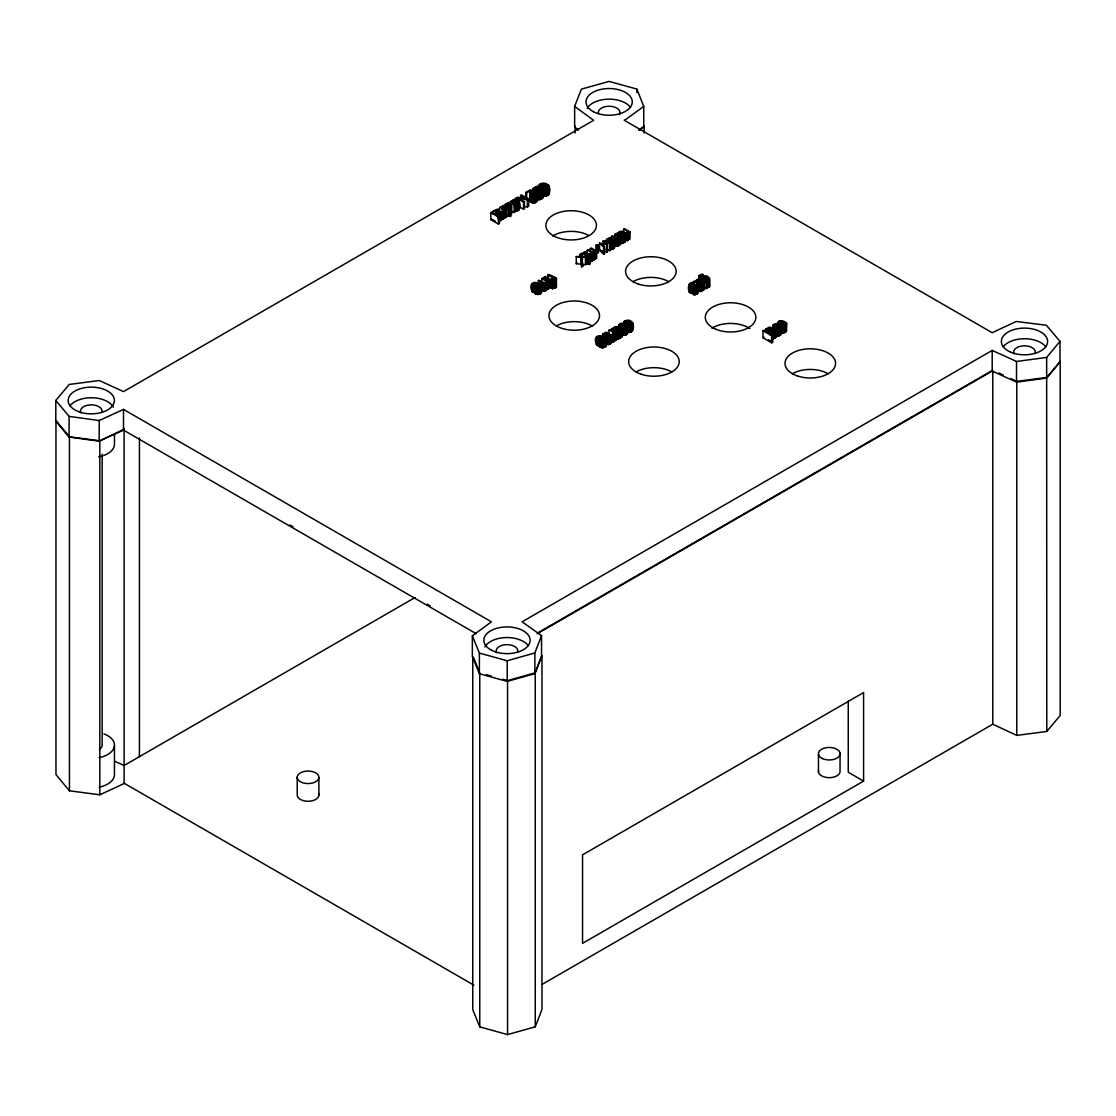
<?xml version="1.0" encoding="UTF-8"?>
<svg xmlns="http://www.w3.org/2000/svg" width="1116" height="1116" viewBox="0 0 1116 1116"><rect width="100%" height="100%" fill="white"/><g stroke="black" fill="none" stroke-linecap="round" stroke-linejoin="round"><path stroke-width="1.5" d="M297.219 777.127L297.219 794.829A10.839 6.264 0 0 0 309.16 801.232A10.839 6.264 0 0 0 318.59 793.56M318.883 795.192L318.883 777.489A10.839 6.264 0 0 0 302.896 771.798A10.839 6.264 0 0 0 302.366 782.637A10.839 6.264 0 0 0 318.883 777.489M818.46 772.007L818.46 754.304M840.041 753.119L840.041 770.821A10.839 6.264 0 0 1 828.867 777.671A10.839 6.264 0 0 1 818.558 770.375M848.258 701.085L848.258 772.23L863.589 781.088L863.589 692.576L582.552 854.842L582.552 943.341L863.589 781.088M476.351 633.776L123.485 430.12L123.527 409.419L99.198 420.537L69.094 416.394L55.8 400.449L69.22 384.448L99.254 380.514L123.513 391.604L593.628 120.305L574.642 106.397L581.38 89.127L609.113 81.398L636.873 89.085L643.751 106.425L643.751 127.071L639.649 130.056M595.135 251.323L595.749 258.759L596.669 258.214L596.669 251.142L595.749 251.672C592.861 252.858 588.439 257.573 584.073 252.104L584.993 251.574C588.258 256.136 595.665 253.053 587.169 250.305L587.169 254.56M525.789 198.09L525.789 192.426L530.281 189.832L531.3 190.417C529.863 195.928 535.094 194.77 537.131 193.961L537.131 201.033C534.899 204.842 528.412 202.512 530.198 197.923L527.812 199.304M525.789 192.426L526.626 192.901L530.198 190.836L530.435 201.41M703.22 287.007L705.968 288.598L709.497 286.505L709.274 284.747M519.359 201.703L516.722 203.754L513.151 202.763C524.311 195.565 504.502 204.981 513.695 199.471C521.339 196.625 522.651 212.807 514.908 210.687M519.331 209.208L518.521 200.461M543.157 189.846C542.223 195.816 528.217 190.724 534.982 187.014C544.971 182.368 547.245 202.875 536.629 199.318M543.115 197.434L542.99 196.388M535.066 290.453L533.253 292.322L532.053 291.708C524.966 273.322 554.345 288.458 534.55 286.198L538.847 283.715L534.578 283.617L534.55 293.285C536.489 295.74 543.827 294.024 540.646 290.676M600.031 343.547L597.716 345.583L596.516 344.956C589.415 326.57 618.808 341.719 599.013 339.459L603.296 336.976L603.296 339.808M603.296 336.976L599.027 336.879L599.013 346.532C604.677 350.41 608.792 344.174 606.058 338.26M612.154 241.754L612.154 238.922L608.373 241.112L610.131 241.949L610.131 249.035L613.549 248.645L614.456 246.706M625.448 233.788L622.812 235.839L619.24 234.848C630.4 227.636 610.591 237.052 619.785 231.542C627.429 228.71 628.74 244.878 620.998 242.758M625.42 241.279L624.611 239.619M621.026 334.8C623.105 336.46 629.577 334.577 626.453 331.661M781.381 326.5C780.321 332.149 767.696 326.304 775.062 323.835C784.255 321.045 784.241 339.906 774.978 335.344M549.114 186.372L547.007 188.674L543.715 188.576L543.715 195.663L544.873 196.332C550.76 196.374 551.374 186.846 547.245 184.238C544.05 181.88 537.019 183.345 538.568 188.451M595.135 258.396C593.782 260.405 591.829 260.781 589.68 261.883M632.605 322.956L630.819 324.909L627.876 324.756C635.604 324.672 626.229 317.683 624.765 322.887C621.696 321.129 628.503 319.106 630.177 320.683C634.823 322.398 634.599 332.275 629.047 332.512L627.876 331.829L627.736 321.017M632.549 330.476L632.479 322.51M781.842 325.286C789.556 325.202 780.182 318.213 778.731 323.431C775.202 317.279 794.299 323.04 783.013 325.97L781.842 325.286L781.842 332.373L783.013 333.042L785.315 332.261L786.501 331.02L786.138 329.666M553.787 281.246L551.513 281.302L553.787 281.246L553.787 288.333L551.513 288.388L551.513 279.112L554.108 278.609L555.112 279.516L553.41 280.674L553.41 287.761L555.531 287.747L556.396 286.198M703.317 274.731L702.285 274.076C695.156 275.457 702.034 281.009 705.968 281.511C711.645 280.925 709.204 274.703 703.903 275.889C697.793 280.911 702.787 270.56 703.317 277.563M623.635 229.254C631.293 230.886 623.258 234.988 626.146 240.066C627.736 242.074 628.015 238.099 629.103 239.494L630.024 238.964L630.024 231.877L624.555 228.724L623.635 229.254L623.635 232.086M609.071 334.437L609.071 330.197C617.65 332.024 608.959 335.986 611.903 341.496L612.991 342.124L614.344 340.324L616.311 340.254L616.395 331.48L611.568 328.746L611.568 331.578M613.465 339.822L613.214 340.589M499.591 214.063L499.717 207.478C507.417 207.45 499.005 221.903 505.185 217.718L506.106 217.174L506.106 210.101L505.185 210.631C504.083 209.236 503.818 213.226 502.214 211.203L502.312 219.238C494.946 225.823 501.795 210.506 493.049 211.315L493.049 214.146M630.024 231.877L629.103 232.407C628.015 231.012 627.736 235.002 626.146 232.979M609.071 330.197L610.103 329.597L616.311 333.168L614.344 333.238L612.991 335.051L611.903 334.423M541.776 282.822L541.776 278.582L546.408 281.246L544.469 282.934L539 280.186L537.954 280.786L541.971 283.101L541.971 290.188C548.444 294.331 546.742 282.85 547.97 282.153L549.016 281.553L549.016 288.625L547.97 289.239L547.286 281.748M547.286 288.835L547.007 289.741M614.749 238.629L614.749 234.388L618.836 236.745L617.12 238.238L612.293 235.811L611.373 236.341L614.916 238.392L614.916 245.464C621.04 249.231 618.878 238.113 620.217 237.541L621.138 237.011L621.138 244.097L620.217 244.627L619.603 237.192M619.603 244.278L619.366 245.074M590.28 251.351L590.28 248.519L594.354 250.877L592.889 252.23L588.09 249.775L587.169 250.305M614.358 328.299L615.851 330.029C621.472 327.239 611.415 325.83 614.358 331.131M533.253 292.322L533.253 285.25L534.578 283.617M612.154 238.922C608.625 237.917 603.491 241.182 609.629 237.68C615 236.313 615.934 243.651 610.131 241.949M599.027 336.879L597.716 338.497L596.516 337.883M602.947 334.2L605.514 332.261L607.941 332.624C595.512 336.865 620.789 331.536 608.039 337.59L606.923 336.948L609.545 336.223L609.894 335.023L605.137 335.776L602.947 334.2L602.947 337.032M693.761 292.615C686.94 296.172 686.549 281.888 693.05 282.236L694.222 282.92L694.222 285.752M606.741 335.511L606.923 344.035L608.039 344.677L610.396 343.826L611.177 341.663M694.222 282.92C681.792 287.161 707.07 281.832 694.319 287.886L693.203 287.244L695.826 286.519L696.175 285.305L693.022 285.808L693.203 294.331L694.319 294.973L697.151 293.815L697.835 292.531L697.109 291.695M543.715 188.576C546.938 189.329 549.602 185.521 545.487 184.447C542.543 182.089 540.27 186.525 538.568 185.619M619.966 325.133L623.021 324.059L626.062 326.318L623.021 327.393L619.966 325.133L619.98 328.244M774.016 325.398C786.096 334.87 775.229 316.274 774.016 328.23M123.527 409.419L491.431 621.821L472.347 635.841L472.347 656.501L479.392 673.715L507.208 681.416L534.871 673.618L534.871 652.958L541.539 635.604L522.093 621.821L992.194 350.41L1016.523 361.458L1046.655 357.441L1059.977 341.343L1046.431 325.286L1016.271 321.464L992.194 332.707L624.29 120.305M534.871 673.618L541.539 656.25L541.539 635.604M535.248 1026.818L535.248 672.808L541.971 655.455L541.971 1009.478L535.248 1026.818L507.557 1034.602L479.768 1026.873L472.765 1009.645L472.765 657.366M534.187 188.855C535.708 186.009 541.86 187.544 541.706 190.641C536.838 196.165 531.188 181.741 533.992 195.161M771.491 339.376L776.025 337.311L776.025 330.238L774.895 329.652L771.198 331.34L773.081 328.271L769.273 327.086L765.534 329.29L765.534 332.122M547.189 282.236L545.305 283.715L541.971 283.101M619.519 237.61L617.859 238.922L614.916 238.392M627.178 326.835C627.792 323.012 620.287 321.757 618.613 325.035C621.152 333.558 631.782 320.515 627.178 333.921M553.41 280.674L554.359 281.232C560.539 277.954 551.471 274.369 554.931 288.054M532.053 291.708L533.071 290.565M596.516 344.956L598.86 343.058M505.325 204.242L509.468 202.233L515.09 204.912L514.169 205.442L509.649 203.042L507.85 203.837L511.714 206.865L511.714 213.937L510.793 214.481L510.793 207.395L505.325 204.242L505.325 207.074M696.803 280.618L696.328 281.692L698.044 282.683C703.526 280.255 694.124 278.121 696.803 283.45M768.575 328.495L768.087 329.569L769.817 330.559C775.299 328.146 765.883 326.012 768.575 331.326M502.242 209.864C500.526 205.079 505.883 205.888 507.71 208.287L506.022 209.264L506.022 216.351L510.975 216.183L510.975 209.111L509.398 208.204L509.398 215.276M693.761 281.399L698.002 283.855L698.002 290.927L700.904 291.402L704.252 289.435L704.252 282.348L703.122 281.776L701.085 283.394L698.867 283.157L701.364 280.827L700.039 279.377L697.054 279.349L695.463 281.19L693.761 281.399L693.761 285.654M537.131 193.961L533.56 195.9L530.435 194.324M1046.794 731.468L1060.2 715.468L1060.2 361.445L1046.794 377.445L1016.76 381.379L1016.76 735.402L1046.794 731.468L1046.655 357.441M627.304 239.256L626.146 240.066M518.131 209.403L517.252 210.017M703.122 277.284L702.494 278.303L705.884 280.269C713.096 279.07 700.276 273.071 703.122 280.116M690.469 290.216L689.242 291.89M498.322 213.979L502.312 212.152L501.321 211.649C493.942 217.815 504.711 204.646 493.97 210.798L493.049 211.315M616.395 331.48L619.282 331.508L622.058 329.694L620.942 329.122L618.906 330.727L616.688 330.503L619.185 328.16L616.841 326.472L611.568 328.746M615.809 331.201L615.809 338.274L618.724 338.748L622.058 336.767L622.058 329.694M698.002 283.855L700.904 284.329L704.252 282.348M765.534 329.29L771.491 332.303L776.025 330.238M496.118 210.352L495.323 211.566L496.829 212.445C501.544 210.45 493.621 208.204 496.118 213.184M624.583 120.333L643.751 106.425M638.645 130.126L644.169 126.15L644.169 133.083M612.935 340.91L611.903 341.496M547.328 194.616L546.073 195.286M630.819 330.95L629.829 331.466M490.831 212.612L491.738 212.082L499.354 216.476L498.434 217.006L490.831 212.612L490.831 219.685L498.434 224.079L499.354 223.549L499.368 213.895M499.717 207.478L500.638 206.948L506.106 210.101M516.262 200.754L516.262 197.923L517.35 197.295L526.85 199.066L520.572 195.439L520.572 198.271M520.572 195.439L521.479 194.909L528.761 199.122L528.761 206.195L527.38 206.99L524.478 206.446M517.643 200.992L514.741 202.652L517.615 202.749L517.643 200.992L517.643 203.823M506.022 209.264L510.975 209.111M509.398 208.204L510.026 207.841L508.631 207.757C508.031 205.553 500.442 204.563 502.242 207.018M510.793 207.395L511.714 206.865M490.831 219.685L491.738 219.154L495.546 221.359M516.262 197.923L523.543 202.136L524.45 201.605L524.45 208.692L523.543 209.208L517.712 205.846M524.45 201.605L518.689 198.271L527.38 199.917L528.761 199.122M506.022 216.351L507.71 215.374M512.091 211.329L514.169 212.528L515.09 211.998L514.908 203.6M582.064 257.21L582.761 266.25L581.701 266.864L580.906 264.213L576.247 263.697L576.247 256.624L580.766 256.387L580.069 254.406L581.101 253.806L581.924 256.471L586.556 256.973L586.556 264.06L585.426 264.715L582.064 264.297L582.064 257.21L586.556 256.973M581.841 253.388L582.761 252.858L588.23 256.01L587.309 256.541L581.841 253.388L581.841 257.629M590.28 248.519L591.201 247.989L596.669 251.142M595.93 245.255L597.102 244.571L598.497 245.381L598.497 252.467L597.325 253.137L597.325 246.05L595.93 245.255L595.93 252.328M599.557 243.149L605.96 244.32L603.072 241.126L603.923 240.638L610.787 242.981L609.824 243.539L604.635 241.656L607.564 244.85L607.564 251.923L601.245 250.681L604.565 253.653L603.644 254.197L599.557 250.235L599.557 243.149L603.644 247.11L603.644 254.197M614.749 234.388L615.669 233.858L621.138 237.011M597.325 246.05L598.497 245.381M541.776 278.582L542.822 277.968L549.016 281.553M544.357 277.089L545.389 276.489L551.597 280.06L550.551 280.66L544.357 277.089L544.357 279.921M547.886 277.884L547.886 275.052L548.919 274.452L555.824 277.619L555.126 278.024M612.865 239.34L609.978 241L612.837 241.098L612.865 239.34L612.865 242.172M623.732 233.063L620.845 234.737L623.342 235.016L624.207 233.495L623.9 242.632M581.701 266.864L581.701 259.777L582.761 259.177M603.644 247.11L604.565 246.58L601.245 243.609L607.564 244.85M576.247 263.697L577.377 263.041M599.557 250.235L600.408 249.747M551.513 279.112L553.215 278.135L547.886 275.052M588.23 263.097L587.309 263.627L587.309 256.541M605.932 249.203L609.824 250.626L610.787 250.068L610.745 242.088M590.127 254.797L590.155 264.129L588.16 264.185L589.206 263.585M548.068 286.31L550.551 287.747L551.597 287.147M604.105 337.437L600.827 339.334C602.096 340.701 606.295 339.25 604.105 337.437L604.105 340.268M762.995 330.755L764.042 330.155L772.677 335.135L771.63 335.735L762.995 330.755L762.995 337.827L771.63 342.807L772.677 342.207L772.579 329.625M762.995 337.827L764.042 337.227M415.152 597.465L124.099 765.506L114.864 761.363M537.731 632.898L992.766 370.191M537.159 633.776L992.194 371.07L1016.523 382.132L1046.668 378.101L1059.977 362.002L1059.977 341.343M542.25 984.312L992.766 724.214L1016.76 735.402M604.077 346.518L600.827 346.406M618.069 245.018L616.144 245.074M625.379 334.172L622.477 334.326M554.471 287.314L553.41 287.761M124.099 428.851L124.127 783.544L99.826 794.801L69.443 790.798L55.967 774.588L55.967 420.565L69.443 436.788L99.826 440.778L124.099 429.186M55.8 400.449L55.8 421.095L69.094 437.054L99.198 441.183L123.485 430.12M612.475 248.366L610.703 248.408M472.347 635.841L479.392 653.069L507.208 660.77L534.871 652.958M502.646 679.226L507.557 680.593L535.248 672.808M689.228 284.496L690.678 285.947L693.022 285.808M783.781 332.01L781.842 332.373M694.654 294.066L693.203 294.331M627.876 331.829L629.117 331.661M606.923 344.035L607.69 343.923M780.656 328.69L782.776 328.857L782.776 321.771M589.792 261.102L591.048 259.623M605.137 342.863L607.481 342.333L607.481 335.246M780.949 327.825L782.511 327.839M576.247 256.624L580.906 257.126L581.701 259.777M628.824 321.227L628.824 328.313L626.704 328.146L626.704 321.073M486.311 674.678L491.207 676.045M617.594 337.981L616.688 337.59M543.366 289.741L544.106 289.979M691.278 292.183L690.553 291.736M998.764 372.981L1003.256 375.088M1010.761 378.575L1015.253 380.682M703.122 288.849L704.252 289.435M774.895 336.739L776.025 337.311M501.321 218.722L502.312 219.238M620.942 336.195L622.058 336.767M532.053 284.622L533.253 285.25M536.043 200.461L537.131 201.033M768.352 339.724L772.677 342.207M597.102 251.658L598.497 252.467M552.699 287.705L553.787 288.333M289.951 524.952L292.964 526.696M427.163 604.175L430.176 605.904M124.099 783.209L473.909 985.177M578.702 130.028L574.642 127.043L574.642 106.397M780.419 332.191L781.381 333.572M605.597 344.384L606.058 345.332M548.612 192.371L549.114 193.445M473.407 657.198L479.127 671.288M582.064 264.297L582.761 266.25M1016.523 361.458L1016.523 382.132M992.766 371.921L992.766 724.214M992.194 350.41L992.194 371.07M786.557 323.5L786.501 331.02M786.431 323.04L786.264 331.466M785.873 324.812L785.873 331.884M785.315 325.188L785.315 332.261M784.743 322.915L784.771 332.54M784.367 322.594L784.367 325.426M784.185 325.677L784.185 332.749M783.878 322.273L783.878 325.105M783.32 321.98L783.32 324.812M783.013 325.97L783.013 333.042M782.4 325.216L782.4 332.303M782.232 321.631L782.232 328.704M781.688 321.548L781.688 328.634M781.158 321.548L781.144 334.465M780.921 325.565L780.921 332.652M780.656 321.617L780.768 334.856M780.196 321.757L780.196 325.998M780.223 328.16L780.223 335.232M779.763 321.952L779.763 326.207M779.582 328.467L779.582 335.553M779.317 322.273L779.317 325.105M778.996 322.636L778.801 325.858M778.884 328.69L778.884 335.763M778.647 325.286L778.647 328.118M778.34 321.785L778.34 324.616M778.145 328.801L778.145 335.888M777.517 324.756L777.517 329.011M777.364 328.815L777.364 335.902M776.973 324.603L776.973 328.857M776.555 335.818L776.443 324.519M775.941 324.505L775.941 328.76M775.76 328.55L775.76 335.637M775.453 324.575L775.453 328.815M775.369 330.81L775.369 337.897M775.006 324.7L775.006 327.532M774.978 328.257L774.978 331.089M774.588 324.896L774.588 327.727M774.406 331.494L774.406 338.566M774.239 325.133L774.197 330.699M773.5 327.406L773.5 330.238M773.235 332.052L773.235 339.138M772.997 326.946L773.137 331.536M772.774 325.161L772.774 327.992M772.942 329.178L772.942 332.01M772.537 326.025L772.677 329.332M772.091 332.303L772.091 339.376M771.602 328.425L771.714 331.55M771.63 335.735L771.63 342.807M771.491 332.303L771.491 335.135M771.254 328.146L771.254 330.978M770.919 332.205L770.919 335.037M770.71 327.909L770.71 330.741M770.347 332.024L770.347 334.856M770.138 327.853L770.138 330.685M769.761 331.731L769.761 334.563M769.566 327.951L769.566 330.782M768.994 328.202L768.994 331.034M709.567 278.135L709.678 286.101M709.497 279.418L709.497 286.505M709.274 277.675L709.162 286.882M708.716 280.116L708.716 287.203M707.921 278.01L707.921 280.841M707.767 280.534L707.767 287.621M707.07 277.396L707.07 280.228M706.735 280.758L706.944 288.026M706.065 276.921L706.065 281.162M705.968 281.511L705.968 288.598M705.145 276.684L705.145 280.939M704.712 276.67L704.712 280.911M704.294 276.712L704.294 280.967M703.889 276.838L703.889 281.079M703.485 277.019L703.485 279.851M703.61 282.934L703.61 290.007M702.899 274.843L702.899 277.675M702.634 283.603L702.634 290.69M702.285 275.038L702.285 277.87M701.629 275.275L701.629 278.107M701.462 284.161L701.462 291.248M701.308 280.381L701.308 284.636M701.057 275.554L701.057 278.386M701.015 279.976L700.904 291.402M700.806 281.734L700.806 284.566M700.639 275.833L700.471 284.008M700.374 276.098L700.374 278.93M700.318 284.413L700.318 291.499M699.83 280.534L699.83 283.366M699.732 284.413L699.732 291.499M699.481 280.255L699.481 283.087M699.16 275.791L699.16 280.032M699.146 284.329L699.146 291.402M698.909 276.196L698.937 282.864M698.379 279.963L698.379 282.794M698.574 284.134L698.574 291.22M697.807 280.06L697.807 282.892M697.709 285.152L697.723 293.173M697.458 284.873L697.5 293.508M697.221 280.311L697.221 283.143M697.109 284.622L697.151 293.815M696.677 287.049L696.677 294.122M695.784 285.152L695.784 287.984M695.394 285.096L695.519 294.652M694.933 285.152L694.933 287.984M694.319 287.886L694.319 294.973M693.622 283.004L693.622 285.836M692.185 286.017L692.185 293.103M691.418 286.073L691.418 293.159M690.678 285.947L690.678 293.034M689.981 285.654L689.981 292.727M689.925 283.492L689.925 290.565M689.562 283.827L689.632 292.476M689.339 284.148L689.381 292.197M636.873 89.085L636.873 92.53M632.312 323.835L632.312 330.922M631.907 324.268L631.907 331.34M631.363 324.644L631.363 331.731M631.042 322.691L631.042 325.523M630.791 322.371L630.819 331.996M630.414 322.05L630.414 324.882M630.233 325.133L630.233 332.205M630.177 320.683L630.177 323.514M629.912 321.729L629.912 325.97M629.368 321.436L629.368 325.691M629.103 232.407L629.103 239.494M629.047 325.426L629.047 332.512M628.447 324.672L628.447 331.759M628.294 231.947L628.196 239.508M628.28 321.087L628.28 328.16M628.043 232.812L628.043 239.898M627.806 233.105L627.806 240.191M627.513 231.5L627.499 240.414M627.276 233.453L627.276 240.54M627.206 321.003L627.387 333.489M627.094 233.537L627.094 240.61M626.969 325.035L626.815 334.326M626.439 232.853L626.439 239.926M626.271 327.616L626.271 334.688M626.243 321.213L626.243 325.454M625.797 321.422L625.63 335.009M625.351 321.729L625.351 324.561M625.323 233.356L625.239 241.67M625.044 232.951L624.904 242.032M624.932 328.146L624.932 335.219M624.695 324.742L624.695 327.574M624.611 232.546L624.416 242.381M624.207 233.495L624.207 236.327M624.374 321.241L624.374 324.072M624.193 328.257L624.193 335.344M624.025 321.589L624.025 324.421M623.746 321.924L623.746 324.756M623.565 324.212L623.565 327.044M623.37 235.727L623.37 242.814M623.412 328.285L623.412 335.358M623.021 324.059L623.021 326.89M622.812 235.839L622.812 242.911M622.602 335.274L622.491 323.975M622.212 235.867L622.212 242.939M621.989 323.975L621.989 328.216M621.807 328.006L621.807 335.093M621.612 235.811L621.612 242.897M621.5 324.031L621.5 326.862M621.417 330.28L621.417 337.353M621.054 324.156L621.054 326.988M621.026 327.713L621.026 330.545M620.608 232.114L620.608 234.946M620.635 324.351L620.635 327.183M620.287 324.603L620.454 338.022M620.133 232.198L620.133 235.03M620.217 237.541L620.217 244.627M620.064 324.854L620.064 327.685M619.687 232.351L619.687 236.606M619.547 326.862L619.547 331.117M619.254 232.56L619.24 237.68M619.101 238.308L619.101 245.394M619.129 327.727L619.185 330.992M619.282 331.508L619.282 338.594M618.836 236.745L618.836 243.818M619.045 326.416L618.989 331.466M618.724 232.951L618.724 235.783M618.71 238.587L618.71 245.673M618.822 324.616L618.724 338.748M618.376 233.356L618.376 236.187M618.18 233.718L618.18 236.55M618.292 238.796L618.292 245.869M618.083 329.541L618.125 338.846M617.859 238.922L617.859 246.008M617.553 232.798L617.553 235.629M617.539 331.759L617.539 338.846M617.399 239.005L617.399 246.078M617.288 327.602L617.288 330.434M617.036 233.453L617.036 236.285M616.911 239.005L616.911 246.092M616.743 327.365L616.743 330.21M616.967 331.675L616.967 338.748M616.423 238.95L616.423 246.036M616.185 327.309L616.185 331.55M615.92 238.838L615.92 245.911M615.614 327.406L615.614 330.238M615.418 238.643L615.418 245.729M615.321 326.556L615.321 329.387M615.265 333.768L615.265 340.854M615.042 327.658L615.042 330.489M614.86 326.695L614.86 329.527M614.456 239.633L614.553 247.557M614.623 327.964L614.623 330.796M614.372 240.861L614.372 247.947M614.344 333.238L614.232 340.882M614.037 241.223L614.037 248.31M614.065 334.228L614.065 341.315M613.8 334.563L613.8 341.636M613.549 241.572L613.549 248.645M613.465 332.735L613.437 341.901M613.033 241.823L613.033 248.91M613.186 334.953L613.186 342.04M612.991 335.051L612.991 342.124M612.503 242.005L612.503 249.091M611.945 242.102L611.945 249.189M611.428 334.856L611.442 342.891M611.359 242.13L611.359 249.217M611.177 334.577L611.219 343.212M610.87 336.446L610.87 343.519M610.396 336.753L610.396 343.826M610.229 238.364L610.229 241.196M609.824 243.539L609.824 250.626M609.741 238.392L609.741 241.223M609.503 334.856L609.503 337.688M609.266 238.475L609.266 241.307M609.113 334.8L609.238 344.356M608.82 238.629L608.82 241.461M608.652 334.87L608.652 337.702M608.387 238.838L608.387 243.079M608.122 335.009L608.039 344.677M607.871 239.215L607.871 242.046M607.509 239.619L607.509 242.451M607.313 239.996L607.23 243.107M607.341 332.707L607.341 335.539M606.811 245.283L606.811 252.369M606.588 332.833L606.588 335.665M606.406 239.396L606.406 242.228M605.904 335.735L606.016 345.807M605.793 333.042L605.793 335.874M605.597 337.311L605.807 346.253M605.43 339.585L605.43 346.671M604.872 339.975L604.872 347.048M604.565 246.58L604.565 253.653M604.286 340.254L604.286 347.341M603.686 340.464L603.686 347.536M603.072 241.126L603.072 243.958M603.058 333.865L603.058 336.697M603.058 340.575L603.058 347.662M602.389 340.603L602.389 347.69M602.208 336.502L602.208 339.334M601.663 336.376L601.663 339.208M601.705 340.547L601.705 347.634M601.106 336.334L601.106 339.166M601.008 340.408L601.008 347.481M600.561 336.362L600.561 339.194M600.31 340.157L600.31 347.229M600.031 336.46L600.031 339.292M599.571 339.78L599.571 346.867M599.515 336.627L599.515 343.714M598.441 337.311L598.441 344.384M598.037 337.771L598.037 344.844M597.813 338.19L597.716 345.583M597.534 336.739L597.534 343.826M597.102 337.13L597.102 344.216M596.781 337.506L596.781 344.593M595.749 251.672L595.749 258.759M595.093 251.714L594.981 259.135M594.758 252.356L594.758 259.442M594.354 250.877L594.396 259.707M593.879 252.858L593.879 259.93M593.321 252.997L593.321 260.07M592.694 253.011L592.694 260.098M592.024 252.9L591.912 260.865M591.689 254.127L591.689 261.2M591.257 252.648L591.299 261.493M591.048 252.537L590.936 261.674M590.769 252.383L590.769 255.215M590.545 254.727L590.545 261.8M589.68 254.811L589.68 257.643M589.206 254.755L589.109 264.743M588.718 254.643L588.718 257.475M588.216 254.462L588.16 264.185M587.672 254.169L587.672 257.001M585.426 257.629L585.426 264.715M581.101 253.806L581.101 256.638M580.906 257.126L580.906 264.213M580.069 254.406L580.069 257.252M575.047 126.122L575.047 133.055M556.396 279.112L556.452 286.84M556.27 280.074L556.27 287.147M555.963 280.367L555.963 287.454M555.531 280.66L555.531 287.747M554.359 281.232L554.359 288.305M552.601 281.93L552.601 289.016M552.378 279.6L552.378 282.432M550.551 280.66L550.551 287.747M548.96 185.828L549.072 193.975M548.821 187.39L548.821 194.477M548.612 185.284L548.388 194.951M547.97 282.153L547.97 289.239M547.747 188.311L547.747 195.398M547.328 185.647L547.328 188.478M547.007 188.674L547.007 195.76M546.854 185.228L546.854 189.483M546.7 283.018L546.7 290.104M546.408 281.246L546.408 288.333M546.24 184.824L546.268 196.025M546.268 283.338L546.268 290.411M545.612 189.12L545.612 196.193M545.794 283.562L545.794 290.648M545.487 184.447L545.487 188.688M545.305 283.715L545.305 290.802M544.761 184.182L544.873 196.332M544.775 283.799L544.775 290.885M544.231 283.813L544.231 290.899M544.05 184.014L544.05 189.678M543.673 283.757L543.673 290.83M543.352 183.931L543.352 189.594M543.115 283.617L543.115 290.69M542.99 189.315L542.878 197.937M542.711 183.945L542.711 189.608M542.446 191.324L542.446 198.411M542.543 283.394L542.543 290.481M542.097 184.028L542.097 189.692M541.665 189.525L541.804 198.843M541.539 184.196L541.539 189.859M541.455 284.524L541.553 292.559M541.344 189.12L541.344 191.952M541.344 285.919L541.344 292.992M541.037 184.433L541.037 188.674M541.037 192.133L541.037 199.22M541.134 284.05L540.967 293.41M540.855 188.702L540.855 192.956M540.646 283.59L540.646 286.421M540.367 184.935L540.367 187.767M540.409 286.714L540.409 293.801M540.214 188.297L540.2 199.471M539.991 185.451L539.837 188.73M539.823 287.007L539.823 294.08M539.558 184.377L539.558 187.209M539.502 187.934L539.502 192.175M539.335 192.524L539.335 199.611M539.223 287.203L539.223 294.289M538.805 187.655L538.805 191.896M538.47 192.552L538.47 199.624M538.596 287.328L538.596 294.401M538.107 187.474L538.107 193.138M537.926 287.356L537.926 294.443M537.563 192.454L537.563 199.541M537.424 187.376L537.424 193.04M537.242 287.3L537.242 294.373M537.201 283.129L537.201 285.961M536.768 187.376L536.768 193.04M536.629 192.231L536.587 201.689M536.643 283.087L536.643 285.919M536.545 287.147L536.545 294.233M536.14 187.446L536.14 191.701M536.168 194.979L536.168 202.066M536.099 283.115L536.099 285.947M535.847 286.896L535.847 293.982M535.694 191.896L535.694 194.728M535.708 195.286L535.708 202.373M535.568 187.614L535.568 191.868M535.568 283.213L535.568 286.045M535.192 195.551L535.192 202.624M535.038 187.865L535.038 190.696M535.066 283.38L535.122 293.606M534.787 191.436L534.787 195.677M534.606 188.172L534.606 191.003M534.662 195.732L534.662 202.819M534.327 188.506L534.327 191.338M534.118 195.858L534.118 202.931M533.978 284.05L533.978 291.137M533.56 195.9L533.56 202.972M533.574 284.51L533.574 291.597M533.406 190.376L533.406 196.039M533.35 284.929L533.35 292.015M532.904 188.785L533.016 202.959M532.653 283.882L532.653 290.955M532.499 195.774L532.499 202.861M532.332 284.259L532.332 291.332M531.997 195.621L531.997 202.694M531.523 195.384L531.523 202.47M531.3 190.417L531.3 195.272M530.839 194.868L530.839 201.954M530.198 190.836L530.24 200.796M527.38 199.917L527.38 206.99M526.626 192.901L526.626 198.578M523.543 202.136L523.543 209.208M519.233 201.285L519.149 209.599M518.954 200.866L518.954 207.953M518.814 202.889L518.814 209.961M518.326 203.224L518.326 210.296M518.117 201.41L518.117 204.256M517.81 203.475L517.81 210.561M517.28 203.656L517.28 210.743M516.722 203.754L516.722 210.84M516.122 203.782L516.122 210.868M515.969 200.169L515.969 203M515.494 200.057L515.494 202.889M515.522 203.74L515.522 210.812M514.992 200.015L514.992 202.847M514.518 200.043L514.518 202.875M514.295 203.377L514.295 206.209M514.044 200.127L514.044 202.959M514.169 205.442L514.169 212.528M513.597 200.28L513.597 203.112M513.165 200.489L513.165 203.321M512.635 200.866L512.635 203.698M512.286 201.271L512.286 204.102M511.058 203.642L511.058 206.474M510.947 201.382L510.947 204.214M510.305 203.251L510.305 207.492M510.054 209.641L510.054 216.713M509.649 203.042L509.649 207.297M509.342 203.014L509.342 205.846M509.035 203.042L509.035 205.874M508.729 203.14L508.729 205.972M508.478 208.734L508.478 215.806M508.38 203.307L508.38 206.139M508.087 203.531L508.087 206.362M507.557 680.593L507.557 1034.602M507.208 660.77L507.208 681.416M506.79 209.71L506.79 216.783M505.185 210.631L505.185 217.718M505.116 206.781L505.116 211.036M504.46 206.432L504.46 210.673M504.376 210.157L504.279 217.732M504.125 211.036L504.125 218.108M503.832 205.47L503.93 210.492M503.888 211.329L503.888 218.401M503.665 206.223L503.665 209.055M503.581 211.552L503.581 218.638M503.4 206.251L503.4 209.083M503.358 211.677L503.358 218.75M503.176 211.761L503.176 218.834M502.814 206.502L502.814 209.334M502.437 206.781L502.437 209.613M501.74 212.668L501.74 219.754M500.889 213.268L500.889 220.34M499.856 213.756L499.856 220.842M499.452 210.059L499.452 212.891M498.838 213.979L498.838 221.052M498.434 217.006L498.434 224.079M498.099 210.31L498.099 213.142M497.624 210.101L497.624 212.933M497.304 213.728L497.304 216.56M497.122 210.045L497.122 212.877M496.801 213.477L496.801 216.309M496.62 210.129L496.62 212.961M479.768 672.864L479.768 1026.873M479.392 653.069L479.392 673.715M139.43 437.765L139.43 756.662M114.474 434.166L114.474 444.28A23.129 13.35 0 0 1 98.627 456.849M114.446 745.795L114.446 775.299A23.129 13.35 0 0 1 99.073 787.185M102.17 454.198L102.17 744.679A10.839 6.264 0 0 1 99.505 749.213M99.826 440.778L99.826 794.801M99.198 420.537L99.198 441.183M69.443 436.788L69.443 790.798M69.094 416.394L69.094 437.054M1014.081 353.828A10.839 6.264 0 0 1 1024.251 345.821A10.839 6.264 0 0 1 1035.02 353.563M711.91 328.174A25.291 14.606 0 0 1 749.924 328.62M80.896 412.892A10.839 6.264 0 0 1 90.982 404.857A10.839 6.264 0 0 1 101.835 412.557M70.015 405.875A23.129 13.35 0 0 1 92.516 397.77A23.129 13.35 0 0 1 113.413 407.214M636.036 371.949A25.291 14.606 0 0 1 671.804 371.949M792.402 373.72A25.291 14.606 0 0 1 828.17 373.72M556.326 325.928A25.291 14.606 0 0 0 598.65 319.385A25.291 14.606 0 0 0 567.667 301.501A25.291 14.606 0 0 0 556.326 325.928A25.291 14.606 0 0 1 592.094 325.928M632.981 281.678A25.291 14.606 0 0 1 668.749 281.678M552.643 236.02A25.291 14.606 0 0 1 588.383 235.295M598.469 113.581A10.839 6.264 0 0 1 610.117 106.271A10.839 6.264 0 0 1 619.324 114.655M496.676 652.818A10.839 6.264 0 0 1 506.455 644.657A10.839 6.264 0 0 1 517.587 652.218M484.888 646.973A23.129 13.35 0 0 1 505.841 637.571A23.129 13.35 0 0 1 528.3 645.718M1003.103 347.006A23.129 13.35 0 0 1 1024.418 338.734A23.129 13.35 0 0 1 1045.832 346.936M587.155 108.378A23.129 13.35 0 0 1 608.332 99.157A23.129 13.35 0 0 1 630.582 107.499M103.941 733.896A23.129 13.35 0 0 1 114.32 746.66A23.129 13.35 0 0 1 99.073 757.68M540.367 285.194L538.791 286.519L536.364 286.073L539.642 284.189L540.367 285.194M589.206 256.499L588.16 257.112L590.155 257.057L589.206 256.499M716.095 329.346A25.291 14.606 0 0 0 755.769 318.632A25.291 14.606 0 0 0 719.862 304.152A25.291 14.606 0 0 0 716.095 329.346M78.678 411.678A23.129 13.35 0 0 0 114.376 401.202A23.129 13.35 0 0 0 80.812 388.591A23.129 13.35 0 0 0 78.678 411.678M593.377 111.656A23.129 13.35 0 0 0 631.684 104.876A23.129 13.35 0 0 0 602.375 89.113A23.129 13.35 0 0 0 593.377 111.656M1010.468 352.07A23.129 13.35 0 0 0 1047.422 343.156A23.129 13.35 0 0 0 1015.574 329.136A23.129 13.35 0 0 0 1010.468 352.07M491.472 650.182A23.129 13.35 0 0 0 529.598 643.095A23.129 13.35 0 0 0 499.898 627.569A23.129 13.35 0 0 0 491.472 650.182M797.647 376.036A25.291 14.606 0 0 0 835.577 363.397A25.291 14.606 0 0 0 797.647 350.745A25.291 14.606 0 0 0 797.647 376.036M641.281 374.265A25.291 14.606 0 0 0 679.226 361.626A25.291 14.606 0 0 0 641.281 348.973A25.291 14.606 0 0 0 641.281 374.265M553.913 236.02A25.291 14.606 0 0 0 595.791 228.613A25.291 14.606 0 0 0 563.733 211.37A25.291 14.606 0 0 0 553.913 236.02M638.212 283.994A25.291 14.606 0 0 0 676.156 271.355A25.291 14.606 0 0 0 638.212 258.703A25.291 14.606 0 0 0 638.212 283.994M822.352 758.531A10.839 6.264 0 0 0 839.943 754.751A10.839 6.264 0 0 0 825.463 747.846A10.839 6.264 0 0 0 822.352 758.531"/></g></svg>
